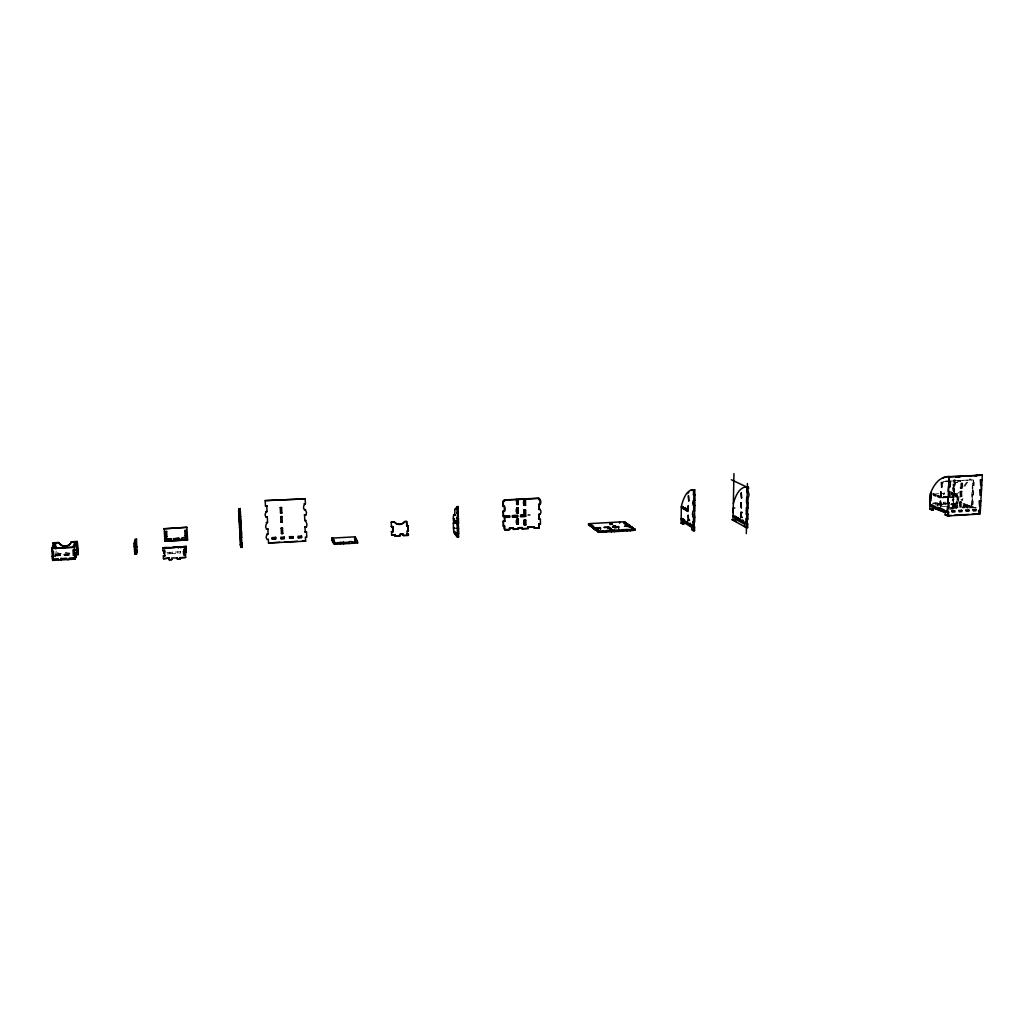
<?xml version="1.0" encoding="UTF-8"?>
<svg xmlns="http://www.w3.org/2000/svg" width="1034" height="1034" viewBox="0 0 1034 1034"><rect width="100%" height="100%" fill="white"/><g stroke="black" fill="none" stroke-linecap="round" stroke-linejoin="round"><path stroke-width="0.75" stroke-dasharray="5 3.75" d="M941.78 503.829L936.933 503.855L936.985 502.705L941.25 502.459M937.515 504.075L936.985 502.705M943.745 502.576L943.693 503.726L946.524 503.558M945.968 497.444L946.02 496.281L943.137 496.436M951.655 494.174L951.719 493.024L952.792 492.972L952.728 494.123L951.655 494.174L957.549 495.816L957.6 494.653L951.719 493.024M952.327 499.422L954.007 499.577L952.327 499.422L952.081 504.088L953.762 504.243M952.87 488.914L954.55 489.056L952.87 488.914L952.624 493.593L955.791 494.019L955.726 495.183L954.666 495.234L954.718 494.084L955.791 494.019M953.051 485.398L954.731 485.553L953.051 485.398L953.283 480.707L973.291 479.905L971.766 507.862L963.972 505.044L964.037 503.894L967.902 504.851L967.85 506.001L966.777 506.065L966.842 504.902L967.902 504.851M952.262 506.156L952.314 505.006L953.387 504.941L953.723 507.423M952.482 505.6L952.534 504.45L953.606 504.385L953.542 505.536L952.482 505.6L953.917 506.13L953.981 504.967L955.054 504.915L957.471 505.794L957.587 503.584L956.515 503.648L958.195 503.804L958.44 499.151L956.76 498.995L958.44 499.151M952.443 508.974L953.891 480.913A5.39 2.766 87.1 0 1 954.24 479.272M953.516 493.657L953.451 494.808L955.726 495.183M955.17 479.737A5.377 2.766 87.1 0 0 954.977 480.862L952.921 508.676L952.973 507.513L956.011 508.638L955.946 509.814M953.154 504.023L953.4 499.37M953.038 495.893L952.986 497.057M953.943 488.849L954.304 493.735L953.232 493.8M954.124 485.347L954.977 480.862M954.524 494.756L954.589 493.593M954.989 506.065L955.054 504.915M955.041 503.08L954.989 504.23L955.041 503.08L957.691 502.938L957.626 504.088L950.75 504.476M955.739 495.751L956.282 497.121L956.54 494.717M956.398 505.859L956.877 496.785L951.461 494.859M957.122 503.868L957.368 499.215M957.833 498.931L957.949 496.721L948.462 493.373M958.725 500.236L958.841 497.897M960.315 481.741L959.759 480.371A21.675 11.09 87.7 0 1 955.326 482.464A3.192 1.629 87 0 0 953.994 484.377A4.705 2.391 87.1 0 1 952.585 487.983M962.68 500.055L961.013 499.9L962.68 500.055L962.913 495.454M963.068 504.282L963.119 503.131M963.029 508.211L963.158 505.923L964.218 505.859L970.228 508.043M964.089 508.159L964.218 505.859M967.85 506.001L965.032 504.98L965.097 503.842M967.488 508.108L966.932 506.725L966.868 507.888L971.146 507.642L972.671 479.698M968.38 506.634L968.444 505.484L971.973 506.311L961.568 507.022M969.517 505.419L969.453 506.582L971.908 507.461L970.848 507.526L970.9 506.363M972.412 504.101L972.658 499.448L971.598 499.512L973.278 499.668L973.033 504.321L971.34 504.153L973.033 504.321M972.916 494.795L973.175 490.142L972.102 490.206L973.795 490.349L973.537 495.015L971.844 494.859L973.537 495.015M973.421 485.476L973.679 480.81L972.606 480.862L974.299 481.017L974.041 485.683L972.348 485.541L974.041 485.683M972.852 508.25L972.916 507.087L976.471 507.927M973.925 508.185L973.989 507.035M180.368 551.781L166.978 552.544M172.316 551.949L172.368 553.552L180.446 553.1L180.381 551.484M172.368 553.552L167.056 553.862M68.851 552.906C70.131 556.059 65.982 549.868 63.048 553.526M60.618 553.371C61.743 556.486 58.343 550.579 54.944 553.694M55.603 556.848L55.823 554.806M55.513 555.529L56.172 551.109M933.133 503.92L934.206 503.855M936.933 503.855L941.186 503.61M943.098 503.506L947.351 503.274M56.224 553.914L71.281 553.061M937.515 504.398L946.562 503.881M958.285 503.157L951.396 503.545L951.345 504.682L955.584 504.45M936.584 504.695L941.108 504.437M942.62 504.359L945.645 504.191M55.035 555.012L60.722 554.689M68.955 554.224L63.152 554.844L63.177 553.229M937.114 505.238L946.2 504.721M936.882 505.329L937.954 505.264M54.905 555.31L71.372 554.379M55.707 555.633L71.76 554.728M55.565 555.93L71.643 555.025M963.972 505.044L965.032 504.98M941.754 506.686L946.924 506.389M957.471 505.794L951.241 506.143L951.177 507.306L953.115 507.203M958.079 506.014L953.775 506.259L950.944 505.212M950.828 507.642L958.014 507.177L951.151 504.657M949.277 507.991L952.508 507.797L956.153 509.155M953.581 507.746L956.812 507.552M962.189 507.255L971.831 506.699L975.398 507.991M950.763 508.806L952.921 508.676M949.212 509.155L953.516 508.909M954.938 508.702L956.011 508.638M954.124 493.864L955.183 493.813M948.721 496.126L957.885 495.622M943.745 496.656L946.627 496.488M941.638 497.69L949.535 497.186M950.828 497.173L957.949 496.721M941.728 497.858L946.562 497.664M947.842 497.522L960.586 496.889M943.163 502.356L945.994 502.201M932.461 503.209L937.579 502.925M953.994 484.377L955.067 484.326A3.192 1.641 87 0 1 956.398 482.4A21.675 11.103 87.7 0 0 960.844 480.319M935.615 493.838L938.639 493.67M940.164 493.593L944.714 493.347M945.554 481.12L950.194 480.875M943.06 481.482L947.7 481.237M949.251 481.159L973.291 479.905M959.707 481.547L960.78 481.482M955.326 482.464L956.398 482.4M950.401 492.132L952.792 492.972M964.037 503.894L971.21 506.479M963.158 505.923L969.168 508.095M951.215 503.506L953.606 504.385M950.996 504.062L958.208 506.712M958.156 507.862L956.204 507.332L956.747 508.715M169.809 552.091L169.86 553.707M177.874 551.626L177.938 553.242M964.903 486.316A47.383 25.049 85.9 0 1 970.823 478.884M963.843 486.368A47.396 25.023 85.9 0 1 969.763 478.936M955.067 484.326A4.705 2.404 87.1 0 1 952.43 488.138M958.983 492.391A5.894 5.157 -63.8 0 1 951.396 491.835L951.991 492.042A5.907 5.17 -63.8 0 0 958.893 493.14M943.46 494.226A5.584 4.899 -63.5 0 0 944.275 492.779L944.637 493.502A5.584 4.911 -63.5 0 1 943.693 494.859M935.072 502.808L935.602 504.178L935.072 502.808M955.933 506.324L955.868 507.487L956.941 507.423L957.006 506.259L955.933 506.324"/><path stroke-width="1.5" d="M240.172 513.303C238.027 514.867 237.988 507.888 240.198 508.534L240.883 521.86L239.487 521.666L240.883 521.86M591.603 527.224L591.487 524.923L590.272 525.001L590.272 526.216L593.012 527.314M595.106 529.899L596.334 529.835L595.739 528.154L596.334 528.594L595.106 528.671L597.691 529.628L597.691 530.869L595.106 529.899C594.718 525.724 596.618 529.835 594.02 529.072L592.676 528.051L592.676 526.823L593.891 526.758L588.553 523.695L588.553 524.91L591.487 526.151L590.272 526.216M592.805 527.159L592.805 525.931L590.272 525.001M594.02 529.072L592.676 526.823M596.463 530.933L596.463 529.692M597.691 529.628L598.802 530.468L597.574 530.532L598.259 532.303L606.583 532.109L606.234 530.597L614.545 530.403L614.545 531.644L606.234 531.838M598.259 532.303L597.574 530.532M600.263 528.852L600.263 527.624L592.676 528.051M600.599 529.111L600.263 527.624M603.171 532.019L603.171 530.778L598.259 531.062M603.52 532.277L603.171 530.778M607.889 528.684L607.889 527.456L603.908 527.405L608.755 527.133L610.499 528.413L607.889 527.456M608.755 527.133L609.091 528.62L609.104 527.392M609.931 523.282L609.918 524.496L611.12 524.432L611.12 523.217L609.931 523.282L612.503 524.212L611.12 523.217M611.133 531.554L611.133 530.313M611.197 528.917L611.391 531.269L612.606 531.192L612.606 529.951L609.982 528.994L612.606 529.951M611.482 531.825L611.482 530.571M613.395 527.004L613.395 525.776L614.597 525.711L616.005 526.72L618.422 526.577L618.771 528.064M614.183 531.386L614.183 530.145L622.481 529.938L622.481 531.179L614.545 531.644M614.597 526.939L614.597 525.711M614.791 528.025L614.803 526.784L613.395 525.776M615.308 526.216L616.005 527.947L616.005 526.72M618.422 527.818L618.422 526.577M619.069 531.101L619.069 529.86M619.431 531.36L619.431 530.119M619.599 523.152L619.612 521.95L588.553 523.695M622.119 530.92L622.119 529.679L630.404 529.486L630.391 530.726L622.481 531.179M624.704 523.139L624.717 521.924L619.612 521.95M625.027 524.251L624.717 521.924M626.216 524.186L626.229 522.971L623.877 522.235L625.066 522.17M626.992 530.649L626.992 529.408M627.354 530.907L627.354 529.667M626.229 522.971L627.664 523.954L627.625 526.06L626.682 525.401M628.827 525.996L628.84 524.768L626.462 524.031L627.664 523.954M629.267 527.198L629.086 525.841M630.275 526.991L630.288 525.776L628.84 524.768M631.464 527.818L631.477 526.59L624.458 526.241L630.288 525.776M632.95 527.611L631.735 527.676L631.735 528.904L632.937 528.839L632.95 527.611L631.477 526.59M630.391 530.726L634.889 530.183L634.889 528.943L631.735 527.676M682.724 524.251L682.75 521.847L683.913 521.782L683.888 524.186L681.122 523.269L681.173 519.675L683.125 520.102L681.173 519.675M681.186 518.486L683.151 518.9L681.186 518.486L681.328 507.681L683.293 508.069L681.328 507.681M681.962 520.167L681.975 518.965M682.117 508.133L681.341 506.479A49.8 16.415 86.4 0 1 687.584 492.378L689.872 490.53A49.8 16.415 86.4 0 1 693.543 489.832L694.732 489.767L695.003 500.521C692.108 499.034 692.005 506.647 694.926 505.471L694.848 511.016C691.772 509.478 691.643 518.357 694.758 517.181L694.68 522.105L693.077 521.924L693.013 525.608L694.202 525.531L694.266 521.86L693.077 521.924M683.267 520.955L683.28 519.74L684.456 519.675L684.43 520.89L683.267 520.955L684.883 521.924L684.896 520.722L683.28 519.74M683.422 508.896L686.214 509.762L683.422 508.896L683.448 507.681L686.227 508.56L683.448 507.681M684.598 508.831L684.611 507.616M685.038 509.827L685.064 508.612M686.201 522.726L686.214 521.511L687.843 522.493L687.83 523.708L686.201 522.726L687.377 522.648L687.39 521.446M688.217 510.447L688.282 505.561L687.998 511.546L686.356 510.589L686.382 509.374L688.373 509.788L687.196 509.852M687.558 509.31L687.532 510.525L686.356 510.589M688.489 520.425L688.153 515.32L688.489 520.425L689.678 520.361M689.161 524.509L689.174 523.294L690.828 524.29L690.815 525.518L689.161 524.509L690.35 524.445L690.363 523.23M682.75 521.847L691.733 527.301L691.694 529.744L693.362 530.765L694.551 530.701L694.602 527.017L692.16 526.332L692.185 525.104L694.202 525.531M695.081 494.95L693.465 494.795L693.543 489.832M694.602 527.017L693.349 526.254L693.375 525.039M693.362 530.765L693.413 527.082M693.491 522.17L693.568 517.246M693.646 511.093L693.736 505.536M693.801 500.585L693.892 495.015M694.758 517.181L694.421 510.783L693.232 510.848M694.926 505.471L694.577 500.288L693.387 500.353M238.712 509.426L240.185 510.033L240.198 508.534M733.959 473.585L733.003 520.322L734.153 520.257M733.261 507.823L733.158 512.593M735.096 517.155L733.959 517.22L733.106 515.565M735.381 517.995L735.407 516.806L736.557 516.741L736.531 517.931L735.381 517.995L738.302 518.887M737.152 518.952L737.177 517.75L735.407 516.806M738.599 519.74L738.625 518.538L740.422 519.495L740.396 520.697L738.599 519.74L739.749 519.663L739.775 518.473M742.309 517.388L740.693 517.207L740.796 512.386L741.96 512.321M741.145 517.452L740.796 512.386M741.856 521.498L741.882 520.283L743.045 520.218L743.019 521.42L741.856 521.498L743.666 522.467L743.704 521.265L741.882 520.283M744.622 526.668L744.674 524.238L734.812 518.887L734.76 521.278L735.911 521.214M747.349 518.835L747.272 522.48L746.096 522.545L746.173 518.9L747.815 519.081L747.918 514.195L746.289 514.027L746.419 507.914L748.06 508.095L748.177 502.589L746.548 502.421L746.651 497.522C749.65 499.021 749.831 490.814 746.781 492.003L746.884 487.092L748.06 487.027L747.944 491.938M746.315 533.583L747.427 483.511M747.453 513.963L747.595 507.849M747.711 502.356L747.828 497.457M731.749 519.624L746.445 527.663L747.621 527.598L747.698 523.954L746.315 523.204L746.354 521.989L747.272 522.48M240.069 509.361L240.198 513.549M187.593 539.942L164.91 541.196L187.593 539.942L186.883 527.301L164.148 528.775L186.883 527.301M184.078 555L185.5 554.612L184.078 555L183.781 549.338M186.417 535.702L185.086 535.78L186.417 535.702L186.133 530.39L184.789 530.726L186.133 530.39M185.642 557.455L179.981 557.778L185.642 557.455L185.5 554.612M183.225 552.932L186.004 552.776L185.991 549.998L184.608 550.075L186.017 549.3L186.081 548.149L184.698 548.227L186.107 547.451L186.159 546.314L180.679 546.908M186.004 552.776L186.017 549.3M186.094 550.605L186.107 547.451M186.185 548.757L186.159 546.314M186.624 539.373L181.299 539.658L186.624 539.373C188.059 536.62 179.606 537.085 181.299 539.658M183.755 549.636L185.189 549.261M929.98 504.812L930.522 493.528L930.044 504.489L932.28 504.863M932.151 509.982L929.824 509.09L930.613 492.959A47.654 24.118 86 0 1 940.19 479.272L943.59 477.437A47.654 24.118 86 0 1 948.992 476.674L982.3 475.188L980.142 514.014L947.609 515.914L945.192 514.984L945.309 512.644L932.267 507.681L932.151 509.982L933.224 509.917L933.327 507.616L932.267 507.681M930.91 500.87L931.143 496.255M932.229 506.014L931.156 506.078L931.207 504.928M185.047 546.715L162.855 548.253L185.047 546.715L185.176 549.558M939.738 508.146L939.673 509.31L937.308 508.405L937.36 507.255L940.811 508.082M941.922 482.71L941.69 487.415L941.315 482.503L943.008 482.658M944.016 510.951L944.081 509.775L941.677 508.87L941.612 510.046L945.102 510.886M947.183 512.153L947.428 507.448L949.122 507.604L948.76 502.666M947.609 515.914L948.992 476.674L948.76 481.43L950.466 481.573L950.181 486.911L948.488 486.768L948.243 491.499L949.949 491.654L949.677 496.979L947.971 496.824L947.674 502.731L949.367 502.886M948.281 512.088L948.708 515.85L948.1 515.617L951.293 515.436M954.33 510.563L954.873 511.972L952.159 512.127L951.603 510.731M961.387 510.163L961.943 511.572L959.229 511.727L958.673 510.318M960.741 501.994L961.103 506.931L960.017 506.983L959.642 502.059M961.297 491.383L961.672 496.32L960.573 496.385L960.211 491.447M961.013 488.113L961.258 483.369L962.357 483.317L962.098 488.048L960.392 487.893M968.431 509.762L968.987 511.158L966.273 511.313L965.717 509.917M975.45 509.348L976.018 510.757L973.317 510.912L972.748 509.503M978.629 510.344L979.056 514.079L972.05 514.221M979.25 510.563L980.335 510.499L979.961 505.587L980.594 505.82L979.521 505.872L979.146 500.96M980.555 495.027L981.188 495.247L980.103 495.299L979.767 489.793M980.4 490.013L981.473 489.948L981.111 485.024L981.744 485.23L980.659 485.295L980.322 479.776M180.058 559.123L177.499 559.265L180.058 559.123L179.994 557.481M178.21 547.051L172.717 547.361M178.895 539.8L173.557 540.084L178.895 539.8L178.843 538.262L173.479 538.83L178.843 538.262M171.825 559.601L169.266 559.743L171.825 559.601L171.773 557.959L177.421 557.933M163.501 558.735L169.214 558.101L163.501 558.735L163.372 555.878L164.794 555.801L163.372 555.878M170.248 547.49L164.781 547.516L164.652 548.666M171.075 538.96L165.75 538.972L165.802 540.511L171.153 540.226L171.075 538.96L165.724 539.244M166.913 536.775L165.582 536.84L166.913 536.775L166.642 531.437L165.272 531.773L166.642 531.437M164.522 551.833L164.652 550.67M165.802 540.511L171.179 539.942M164.432 550.734L163.01 550.812L164.471 550.437L164.768 556.111M135.48 552.324L137.005 551.536L136.436 539.166L135.04 539.244L134.084 543.755L134.756 554.082L136.165 554.004L136.41 552.815L136.488 554.134L135.092 554.211L135.234 553.5M135.389 551.006L136.785 550.928L136.488 554.134M137.005 551.536C133.14 554.754 136.32 543.212 136.436 539.166M134.756 554.082L135.002 552.893M456.24 509.284C456.679 507.526 453.965 509.452 454.844 510.783A5.118 0.84 87 0 1 454.068 514.829A5.752 0.944 86.9 0 0 453.293 518.835L454.404 521.343L453.538 520.335L454.792 520.257M55.836 548.757L55.435 543.6L54.014 543.677L51.7 548.602L52.618 560.415L75.107 559.123L77.059 552.453L76.697 554.948M75.004 557.791L75.585 556.266L75.689 557.597L69.252 558.114C70.816 559.976 65.659 560.273 66.654 558.27L60.89 558.593L60.993 559.937L61.019 558.282M74.538 556.951L75.96 556.874L76.322 554.353L76.426 555.672M77.24 541.467L78.08 554.663L77.24 541.467L71.424 541.79A6.734 6.256 4.7 0 1 58.938 542.462L53.096 542.785L53.29 547.387M74.538 549.61L72.975 549.985L73.375 555.336L74.926 554.948L73.492 555.025M76.361 544.97L76.865 549.946L75.34 550.321M72.91 547.141L74.758 542.54L76.18 542.462L74.228 547.361L51.7 548.602M52.954 543.07L58.796 542.76A6.747 6.256 4.7 0 0 71.307 542.074L71.424 541.79M58.524 559.769L58.292 558.748L52.514 559.071L53.199 557.546M52.618 560.415L53.303 558.877M53.897 556.137L52.32 556.525L53.768 556.447L53.341 551.083L51.894 551.161L51.842 548.304L74.345 547.064L75.107 559.123M55.629 546.12L55.965 548.472M53.29 548.227L55.435 543.6M747.698 523.954L745.152 523.269L745.178 522.054L746.096 522.545M948.889 512.321L945.981 511.701L946.032 510.525L947.247 510.977M945.192 514.984L946.278 514.919M954.485 515.242L968.858 514.402M747.918 514.195L746.289 514.027M960.263 502.278L961.349 502.214M979.78 501.18L980.852 501.128L980.219 500.895M241.93 542.695C240.108 545.887 242.693 533.828 241.31 530.713L239.991 531.062L241.349 530.985L240.857 521.601M331.707 538.132L333.245 538.598L333.284 539.864L331.979 539.942L331.707 538.132L353.809 536.892L355.244 537.085L355.825 539.438L355.244 537.085M394.949 534.849L391.576 534.772L394.949 534.849L394.988 536.103L400.093 535.819C398.594 533.389 404.307 533.066 403.286 535.638L408.391 535.353C409.49 532.859 405.005 534.397 408.352 534.1M503.235 521.071L504.734 521.252L503.235 521.071L503.299 526.022L504.527 525.944C501.219 530.597 510.693 531.851 509.491 528.141L513.187 527.922L513.471 529.421L518.396 529.137L518.383 527.909L522.067 527.702L522.08 528.93L528.219 528.581L527.922 527.094L528.219 528.581M522.067 527.702L518.112 527.65L518.396 529.137M527.922 527.094L532.51 526.836M75.521 552.828L76.943 552.751M400.068 534.565L403.26 534.384M454.637 523.126L453.383 523.191L453.474 528.18L453.758 531.541L455.012 531.476M509.491 528.141L513.459 528.18M528.206 527.353L534.319 527.004L534.332 528.232L539.218 527.96L538.908 524.031L539.218 527.96M733.972 516.031L735.122 515.966M135.532 550.308L136.927 550.23M240.418 544.556L241.84 544.311L240.56 544.957M279.775 542.333L268.491 542.966L305.637 541.157L305.392 537.06L306.801 537.266L306.503 531.903L305.185 531.967L306.503 531.903M284.608 542.062L297.495 541.325M302.329 541.053L305.637 541.157M394.781 534.591L394.82 535.845L400.093 535.819M403.079 534.113L403.118 535.366L408.391 535.353M504.579 529.641L509.516 529.369M513.187 527.922L513.2 529.162L518.124 528.878M521.795 527.443L521.808 528.671L527.935 528.322M534.319 527.004L534.048 527.986L538.934 527.702M588.553 524.91L591.668 524.729M332.315 539.567L333.62 539.489L333.672 540.756L332.353 540.834L332.315 539.567L332.819 541.932L334.525 542.76L334.085 540.588L332.78 540.666M355.786 538.171L354.481 538.236L356.2 538.985L356.51 540.795L355.205 540.872L355.166 539.606L356.471 539.528M623.877 523.45L625.066 523.385M454.21 533.311L456.33 533.04L456.356 534.294L455.089 534.358L453.758 531.541M457.235 533.247C460.595 532.975 454.495 533.622 457.312 537.021L458.579 536.956L458.514 533.169M688.088 520.18L689.264 520.115M740.693 517.207L741.856 517.142M238.815 513.368L240.56 545.681L241.904 545.603L241.465 539.063M737.177 517.75L738.328 517.685M74.435 555.633L75.87 555.542M240.625 546.249L242.059 546.017L240.702 546.094L240.767 547.387L242.124 547.309L241.904 542.411M240.741 546.379L242.098 546.301L242.124 547.309M355.166 539.606L356.885 540.355L357.622 543.018L352.348 543.315C353.421 540.679 347.553 541.015 349.053 543.509L343.779 543.806L343.598 542.243L340.302 542.436L340.47 544L335.171 544.298L333.207 542.837L333.155 541.558L334.473 541.48M73.685 557.572L75.12 557.481M333.155 541.558L333.633 542.669L334.951 542.591L335.171 544.298M614.803 526.784L612.386 526.926L618.784 526.836M747.815 519.081L746.173 518.9M183.147 551.626L185.926 551.471M455.089 534.358L455.063 533.117L456.421 535.961L458.579 536.956M335.132 543.018L340.302 542.436M343.727 542.527L349.014 542.217M352.31 542.036L357.57 541.738M595.739 528.154L600.599 527.87M681.122 523.269L682.285 523.204M929.824 509.09L933.224 509.917M343.779 543.806L340.47 544M352.348 543.315L349.053 543.509M609.982 530.235L612.606 531.192M634.889 528.943L630.404 529.486M603.52 531.037L606.583 530.856M952.211 510.951L954.938 510.796M959.293 510.55L962.008 510.395M966.338 510.137L969.052 509.982M973.382 509.736L976.083 509.581M692.16 526.332L693.349 526.254M456.782 522.545L455.063 522.105L455.038 520.839L456.304 520.774L455.27 521.097M71.307 542.074L77.123 541.751M455.038 520.839L456.757 521.278M455.063 522.105L457.429 522.041L458.54 523.333L456.149 522.118L457.067 524.406L457.467 533.505M241.206 533.932L239.901 534.268M516.793 519.094L518.293 519.275L518.344 524.212C515.565 525.362 515.488 517.788 518.293 519.275M392.791 526.784L391.343 526.603L392.791 526.784L392.933 531.825L391.485 531.631L392.933 531.825M391.511 526.862L391.214 522.196L394.419 522.028A6.45 6.256 -30.2 0 0 404.656 521.472L406.569 521.369L406.685 525.763L408.146 525.944L408.275 530.959L406.995 531.037L407.086 534.164M406.685 525.763L408.146 525.944M453.383 523.191L454.857 523.385M456.175 523.372L458.346 524.328L458.734 533.441M733.701 508.056L734.838 507.991M266.746 534.087C269.538 533.324 264.084 535.961 267.043 539.477L268.31 539.128L268.556 543.251M524.173 519.921L525.686 520.102L525.724 525.026C522.946 526.19 522.881 518.616 525.686 520.102M517.814 499.241L518.137 504.437L517.814 499.241L538.714 498.168L538.727 499.396C541.519 498.233 541.57 505.807 538.766 504.333L538.792 509.271C541.583 508.108 541.635 515.669 538.83 514.195L538.869 519.12L540.381 519.301L540.42 524.212L539.192 524.277M281.455 533.544L282.773 533.479L282.476 528.09L281.158 528.167L281.455 533.544L282.773 533.479M538.869 519.12L540.381 519.301M748.06 508.095L746.419 507.914M457.067 524.406L458.346 524.328M238.828 508.599L240.276 537.292L241.633 537.215M240.276 537.292L241.672 537.499M134.084 543.755L135.493 543.677M746.367 510.357L747.543 510.292M272.252 537.628C283.406 536.827 263.954 538.572 275.703 538.998L275.574 537.447M289.636 538.223L289.494 536.672L292.893 536.762L292.945 538.029L289.636 538.223L292.945 538.029M516.845 524.031L518.344 524.212M284.272 537.241L280.886 537.15L281.015 538.701L284.337 538.52L284.208 536.969M292.893 536.762L289.494 536.672M301.476 536.284L298.089 536.194L298.231 537.745L301.527 537.551L301.385 536.013L301.527 537.551M693.181 514.544L694.37 514.48M453.474 528.18L454.727 528.103M134.252 546.275L135.661 546.198M453.693 528.426L454.947 528.361M457.144 528.193L458.411 528.128M134.187 546.572L135.596 546.482M272.304 538.908L275.703 538.998M301.437 537.279L298.231 537.745M457.364 528.452L458.644 528.387M524.225 524.845L525.724 525.026M538.908 524.031L540.42 524.212M741.249 512.618L742.412 512.554M135.609 546.676L136.992 546.598M135.544 546.96L136.94 546.883M503.299 526.022L504.786 526.203L504.838 529.899M693.142 517L694.331 516.935M516.664 507.978L518.176 508.146L518.228 513.097C515.449 514.26 515.359 506.673 518.176 508.146M266.203 522.532C268.75 521.498 263.773 525.737 266.565 529.227L267.896 529.149L266.565 529.227M306.025 520.425C303.647 519.65 308.623 523.333 306.387 527.069L304.978 526.875L306.387 527.069M282.269 521.95L280.938 522.015L282.269 521.95L281.972 516.548L280.641 516.625M456.847 513.006C458.863 510.486 456.046 519.96 457.274 523.398M748.293 497.677L746.651 497.522M509.633 517.271L504.424 517.297L509.633 517.271L509.62 516.044L503.429 516.38L503.106 511.171C505.923 512.657 505.82 505.044 503.041 506.221L502.989 501.244C505.393 502.614 504.075 498.246 504.217 501.18M524.083 510.059L525.582 510.227L525.647 516.405L520.722 516.677L520.709 515.436L524.406 515.242L524.083 510.059L524.406 515.242M239.694 525.582L241.051 525.518M503.106 511.171L504.605 511.352M524.354 510.292L525.582 510.227M538.792 509.271L540.304 509.439M239.72 525.854L241.09 525.776M454.068 514.829L455.322 514.764A5.118 0.84 87 0 0 455.438 514.842M693.349 502.821L694.538 502.77M746.6 499.965L747.776 499.9M239.539 527.573L240.883 527.495L241.245 534.203M239.565 527.831L240.922 527.767M516.716 512.929L518.228 513.097M456.95 518.073L458.45 518.267L458.54 523.333M693.31 505.303L694.512 505.238M457.17 518.331L458.45 518.267M748.177 502.589L746.548 502.421M453.293 518.835L454.546 518.771M503.17 516.134L509.62 516.044M517.646 516.845L517.362 515.359L517.646 516.845L512.45 516.858L512.437 515.63L516.134 515.423M520.438 515.191L525.362 514.932M681.341 506.479L683.306 506.867L682.143 506.931M406.866 526.022L406.75 521.614L404.837 521.718A6.463 6.256 -30.2 0 1 394.587 522.273L391.214 522.196M512.437 515.63L517.633 515.604M528.09 515.035L529.938 514.932M540.343 514.376L539.128 514.441L539.153 519.365M960.832 491.654L961.917 491.602M512.45 516.858L517.375 516.599M520.451 516.431L525.647 516.405M931.091 494.084L931.712 494.536L931.776 493.386L930.613 492.959M265.699 511.597C268.478 510.809 263.024 513.523 265.997 517L267.328 516.935L265.997 517M305.586 509.542C302.975 509.038 308.313 511.184 305.883 514.919L304.474 514.738L305.883 514.919M504.204 499.939L516.573 499.306L516.897 504.502L518.137 504.437M949.613 476.881L982.3 475.188M504.463 500.172L516.845 499.538M518.086 499.474L538.998 498.388L539.011 499.629L540.239 499.564M958.893 477.359L956.579 477.01A5.39 2.766 87.1 0 0 955.662 477.204M523.979 500.159L525.492 500.327L525.543 505.29C522.752 506.453 522.674 498.853 525.492 500.327M280.537 513.019L281.868 512.954L281.571 507.552L280.24 507.616L280.537 513.019L281.868 512.954M502.989 501.244L504.489 501.412M239.229 516.444L240.586 516.38M239.268 516.703L240.625 516.638M455.244 508.754A23.601 3.903 87.1 0 0 456.731 506.66L458.01 506.595L458.346 513.187M693.465 494.795L694.667 494.73M516.573 499.306L516.625 504.269L517.866 504.204M748.409 492.158L746.781 492.003M980.956 479.983L982.041 479.918L981.408 479.724M456.731 506.66L456.757 507.927L458.036 507.862M456.757 507.927L458.256 508.108M524.031 505.109L525.543 505.29M503.041 506.221L504.54 506.389M538.766 504.333L540.278 504.514M265.182 500.611L305.237 498.866L265.182 500.611L265.48 506.04L266.824 505.962L265.48 506.04M304.022 503.842C306.697 502.899 301.476 506.414 304.358 509.852M238.789 509.956L240.147 509.878M929.993 505.639L931.156 506.078M933.327 507.616L944.947 512.024M731.348 479.75L748.875 488.022M733.08 516.754L733.959 517.22M745.785 526.59L747.621 527.598M686.382 509.374L688.011 510.318M692.185 525.104L693.013 525.608M683.913 521.782L691.63 526.448M692.883 529.679L694.551 530.701M634.139 529.667L634.889 530.183M456.421 535.961L457.312 537.021M408.275 530.959L407.965 525.686M356.51 540.795L356.2 538.985M357.622 543.018L356.885 540.355M355.205 540.872L355.618 541.7L355.567 540.42M333.245 538.598L333.62 539.489M332.353 540.834L332.819 541.932M281.571 507.552L280.24 507.616M281.972 516.548L280.705 516.884L280.938 522.015M282.476 528.09L281.158 528.167M284.337 538.52L281.015 538.701M240.431 518.473L240.883 527.495M240.495 544.388L240.56 545.681M52.45 556.227L52.656 558.761M76.18 542.462L77.033 554.056M74.758 542.54L74.952 545.047M136.785 550.928L136.876 552.246M136.01 551.497L136.165 554.004M169.214 558.101L169.266 559.743M165.298 531.515L165.582 536.84M164.173 528.516L164.91 541.196M164.781 547.516L164.858 548.808M162.894 547.955L163.01 550.812M180.692 546.624L180.769 547.917M178.236 546.766L178.313 548.059M177.447 557.623L177.499 559.265M173.505 538.559L173.557 540.084M184.802 530.468L185.086 535.78M184.737 547.529L184.815 548.834M184.647 549.377L184.724 550.683M240.315 537.577L240.767 547.387M272.317 537.9L272.369 539.179M266.759 505.716L267.095 511.778M267.276 516.677L267.599 522.726M267.845 528.891L268.142 534.281M292.803 536.491L292.868 537.758M305.133 498.634L305.444 504.01M304.565 514.984L304.797 520.748M304.978 526.875L305.276 532.239M334.951 542.591L335.003 543.884M334.085 540.588L334.137 541.855M333.633 542.669L333.672 543.949M331.94 538.675L331.979 539.942M343.598 542.243L343.65 543.522M352.167 541.751L352.219 543.031M391.485 531.631L391.744 535.03M399.887 534.294L399.925 535.547M392.623 526.526L392.765 531.554M408.184 533.828L408.21 535.082M458.127 512.942L458.217 518.008M457.429 522.041L457.442 523.307M457.661 534.63L457.687 535.883M456.976 508.172L457.08 513.252M456.304 520.774L456.33 522.028M455.49 521.356L455.516 522.609M453.538 520.335L453.59 523.45M504.682 517.543L504.734 521.252M504.282 506.156L504.346 511.106M504.424 517.297L504.476 521.007M503.248 501.477L503.299 506.453M503.364 511.416L503.429 516.38M503.493 521.33L503.558 526.267M517.905 507.914L517.956 512.851M518.021 519.029L518.073 523.954M516.935 508.211L516.987 513.161M517.052 519.339L517.116 524.277M512.696 515.876L512.722 517.103M509.762 528.387L509.775 529.628M509.348 515.798L509.361 517.026M525.22 500.094L525.259 505.044M525.311 509.995L525.362 516.16M525.401 519.856L525.453 524.781M524.264 500.391L524.316 505.355M524.458 520.167L524.496 525.104M539.942 499.332L539.981 504.269M539.05 504.579L539.089 509.503M589.212 524.186L589.212 525.401M590.414 524.122L590.414 525.337M745.333 487.221A49.348 18.121 86.3 0 1 748.06 487.027M733.339 503.648A49.348 18.095 86.3 0 1 740.318 489.638L742.839 487.802A49.348 18.095 86.3 0 1 746.884 487.092M687.688 493.632A49.787 16.454 86.4 0 1 688.773 492.313M691.061 490.465A49.787 16.454 86.4 0 1 694.732 489.767M454.844 515.384A5.752 0.944 86.9 0 1 455.322 514.764M458.01 506.595A23.588 3.916 87.1 0 1 457.299 508.146M974.972 475.821A47.396 25.023 85.9 0 1 980.581 475.045M976.044 475.769A47.383 25.049 85.9 0 1 981.667 474.994M942.943 478.173A47.654 24.157 86 0 1 944.675 477.385M946.446 476.855A47.654 24.157 86 0 1 950.091 476.622M962.111 476.002A8.699 4.485 87.5 0 1 961.879 476.299M961.013 476.054A8.699 4.472 87.5 0 1 960.793 476.351M960.03 477.049A8.699 4.472 87.5 0 1 959.772 477.217M956.747 477.152A5.377 2.766 87.1 0 1 957.665 476.958M688.424 495.777L688.76 500.895L688.424 495.777M741.003 502.705L741.352 507.784L741.003 502.705M741.21 493.011L741.559 498.078L741.21 493.011M933.107 505.639L933.043 506.802L935.757 507.823L935.822 506.66L933.107 505.639M933.676 494.071L933.612 495.221L935.964 496.074L936.016 494.911L933.676 494.071M937.941 495.609L937.89 496.772L940.255 497.638L940.32 496.462L937.941 495.609M940.384 501.257L940.746 506.143L940.384 501.257M940.85 491.887L941.211 496.785L940.85 491.887M164.432 552.544L164.264 554.017L164.354 551.225L164.432 552.544"/></g></svg>
